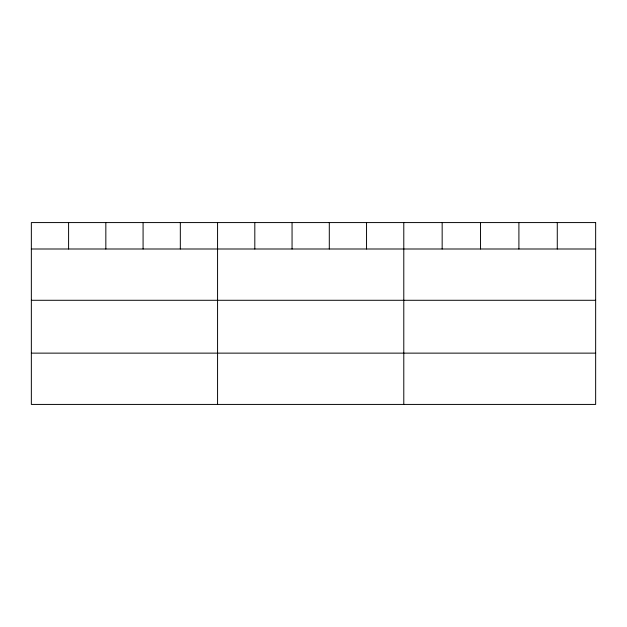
<?xml version="1.0" encoding="UTF-8"?>
<svg xmlns="http://www.w3.org/2000/svg" width="627" height="627" viewBox="0 0 627 627"><rect width="100%" height="100%" fill="white"/><g stroke="black" fill="none" stroke-linecap="round" stroke-linejoin="round"><path stroke-width="0.94" d="M31.35 248.997L595.65 248.997M31.35 300.286L595.65 300.286M31.35 353.134L595.65 353.134M557.278 222.577L557.278 248.997M518.905 222.577L518.905 248.997M480.533 222.577L480.533 248.997M442.16 222.577L442.16 248.997M403.788 222.577L403.788 404.423M366.544 222.577L366.544 248.997M329.3 222.577L329.3 248.997M292.057 222.577L292.057 248.997M254.813 222.577L254.813 248.997M217.569 222.577L217.569 404.423M180.325 222.577L180.325 248.997M143.081 222.577L143.081 248.997M105.838 222.577L105.838 248.997M68.594 222.577L68.594 248.997M595.65 222.577L31.35 222.577L31.35 404.423L595.65 404.423L595.65 222.577"/></g></svg>
